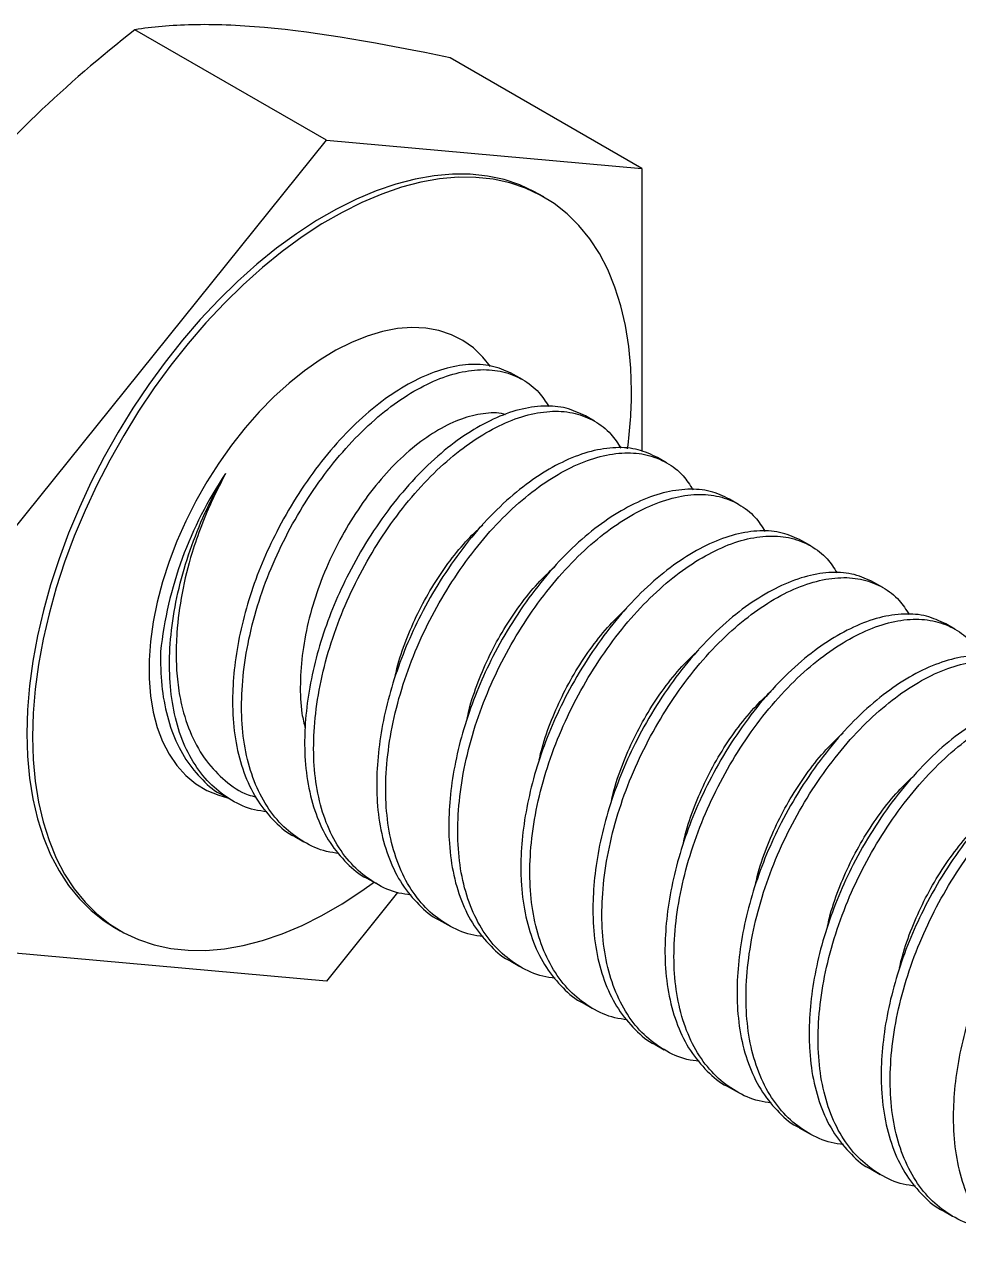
# Model space of a CAD drawing. Extents: x -3.5 to 15.6, y -13 to 0.
# Drawn here: x 1.429 to 1.887, y -6.135 to -5.533 of the extents above; entities that cross this region are included whole.
import ezdxf

# ---------------------------------------------------------------- set-up
doc = ezdxf.new("R2010")
doc.units = 0
doc.header["$LTSCALE"] = 0.5
doc.header["$MEASUREMENT"] = 0
doc.layers.add('Hardware', color=242, linetype='CONTINUOUS')

msp = doc.modelspace()

# ---------------------------------------------------------------- linework, layer by layer
at = {"layer": 'Hardware', "linetype": 'Continuous', "lineweight": 25, "transparency": 16777216}
for p, q in [((1.576807, -5.58931), (1.4829, -5.535111)), ((1.731487, -5.603175), (1.637579, -5.548977)), ((1.422128, -5.78172), (1.576807, -5.58931)), ((1.576807, -5.58931), (1.731487, -5.603175)), ((1.731487, -5.603175), (1.731487, -5.741945)), ((1.683448, -5.617193), (1.680686, -5.615599)), ((1.67299, -5.706772), (1.668571, -5.704222)), ((1.708346, -5.727178), (1.703926, -5.724627)), ((1.743701, -5.747583), (1.739282, -5.745032)), ((1.779056, -5.767988), (1.774637, -5.765437)), ((1.814412, -5.788393), (1.809992, -5.785842)), ((1.849767, -5.808798), (1.845348, -5.806248)), ((1.885122, -5.829203), (1.880703, -5.826653)), ((1.525927, -5.910545), (1.530346, -5.913095)), ((1.561282, -5.93095), (1.565701, -5.933501)), ((1.596637, -5.951355), (1.601057, -5.953906)), ((1.611727, -5.958424), (1.576807, -6.001862)), ((1.472929, -5.975573), (1.475691, -5.977167)), ((1.631993, -5.97176), (1.636412, -5.974311)), ((1.576807, -6.001862), (1.422128, -5.987996)), ((1.667348, -5.992165), (1.671767, -5.994716)), ((1.702703, -6.012571), (1.707123, -6.015121)), ((1.738059, -6.032976), (1.742478, -6.035526)), ((1.773414, -6.053381), (1.777833, -6.055932)), ((1.808769, -6.073786), (1.813189, -6.076337)), ((1.844125, -6.094191), (1.848544, -6.096742)), ((1.87948, -6.114596), (1.883899, -6.117147))]:
    msp.add_line(p, q, dxfattribs=at)
at = {"layer": 'Hardware', "linetype": 'Continuous', "lineweight": 25, "transparency": 16777216, "flags": 128}
for points in [[(1.680686, -5.615599), (1.678963, -5.614637), (1.67168, -5.611232), (1.663973, -5.608652), (1.655876, -5.606906), (1.647427, -5.606002), (1.638662, -5.605946), (1.629621, -5.606736), (1.620344, -5.60837), (1.610872, -5.61084), (1.601249, -5.614135), (1.591516, -5.618241), (1.581718, -5.623138), (1.571897, -5.628806), (1.562099, -5.635219), (1.552366, -5.642348), (1.542743, -5.650161), (1.533271, -5.658624), (1.523994, -5.667698), (1.514953, -5.677344), (1.506188, -5.687518), (1.497739, -5.698174), (1.489642, -5.709266), (1.481935, -5.720743), (1.474652, -5.732554), (1.467825, -5.744647), (1.461485, -5.756967), (1.455659, -5.76946), (1.450375, -5.782069), (1.445656, -5.794739), (1.441522, -5.807413), (1.437992, -5.820034), (1.435083, -5.832545), (1.432806, -5.844892), (1.431173, -5.857018), (1.43019, -5.86887), (1.429862, -5.880395), (1.43019, -5.89154), (1.431173, -5.902258), (1.432806, -5.912499), (1.435083, -5.922217), (1.437992, -5.931371), (1.441522, -5.939917), (1.445656, -5.947819), (1.450375, -5.955042), (1.455659, -5.961552), (1.461485, -5.96732), (1.467825, -5.972322), (1.472929, -5.975573)], [(1.726515, -5.712371), (1.726187, -5.701225), (1.725204, -5.690508), (1.723571, -5.680267), (1.721294, -5.670548), (1.718385, -5.661395), (1.714855, -5.652848), (1.710721, -5.644946), (1.706002, -5.637724), (1.700718, -5.631214), (1.694892, -5.625445), (1.688552, -5.620443), (1.681725, -5.616231), (1.674442, -5.612827), (1.666735, -5.610246), (1.658638, -5.6085), (1.650189, -5.607596), (1.641424, -5.60754), (1.632383, -5.60833), (1.623106, -5.609964), (1.613635, -5.612434), (1.604011, -5.615729), (1.594278, -5.619835), (1.58448, -5.624732), (1.574659, -5.6304), (1.564861, -5.636813), (1.555128, -5.643942), (1.545505, -5.651755), (1.536033, -5.660218), (1.526756, -5.669292), (1.517715, -5.678938), (1.50895, -5.689112), (1.500501, -5.699768), (1.492404, -5.71086), (1.484697, -5.722337), (1.477414, -5.734148), (1.470587, -5.746241), (1.464247, -5.758561), (1.458422, -5.771054), (1.453137, -5.783663), (1.448418, -5.796333), (1.444284, -5.809007), (1.440755, -5.821628), (1.437845, -5.834139), (1.435569, -5.846486), (1.433935, -5.858612), (1.432952, -5.870464), (1.432624, -5.881989), (1.432952, -5.893135), (1.433935, -5.903852), (1.435569, -5.914093), (1.437845, -5.923812), (1.440755, -5.932965), (1.444284, -5.941511), (1.448418, -5.949414), (1.453137, -5.956636), (1.458422, -5.963146), (1.464247, -5.968915), (1.470587, -5.973916), (1.477414, -5.978129), (1.484697, -5.981533), (1.492404, -5.984114), (1.500501, -5.98586), (1.50895, -5.986763), (1.517715, -5.98682), (1.526756, -5.986029), (1.536033, -5.984395), (1.545505, -5.981925), (1.555128, -5.97863), (1.564861, -5.974525), (1.574659, -5.969627), (1.58448, -5.963959), (1.594278, -5.957547), (1.600381, -5.953167)], [(1.657264, -5.700329), (1.65356, -5.695702), (1.648911, -5.691257), (1.643749, -5.687596), (1.638112, -5.684746), (1.632041, -5.682729), (1.625582, -5.681559), (1.618782, -5.681245), (1.611692, -5.681789), (1.604364, -5.683188), (1.596852, -5.685431), (1.589213, -5.688501), (1.581502, -5.692375), (1.573777, -5.697026), (1.566094, -5.702418), (1.558512, -5.708512), (1.551085, -5.715262), (1.543869, -5.722618), (1.536918, -5.730527), (1.530282, -5.738929), (1.524011, -5.747763), (1.518152, -5.756962), (1.512747, -5.766459), (1.507837, -5.776183), (1.503458, -5.786063), (1.499643, -5.796025), (1.496419, -5.805996), (1.493811, -5.815902), (1.491838, -5.825669), (1.490514, -5.835225), (1.48985, -5.844499), (1.48985, -5.853423), (1.490514, -5.86193), (1.491838, -5.869959), (1.493811, -5.877448), (1.496419, -5.884343), (1.499643, -5.890593), (1.503458, -5.896151), (1.507837, -5.900976), (1.512747, -5.905033), (1.518152, -5.908292), (1.524011, -5.910727), (1.528314, -5.911923)]]:
    msp.add_lwpolyline(points, dxfattribs=at)
at = {"layer": 'Hardware', "linetype": 'Continuous', "lineweight": 25, "transparency": 16777216}
for centre, radius, start, end in [((1.504693, -5.711692), 0.221823, 352.472412, 359.824685), ((1.686475, -5.860463), 0.192057, 145.928786, 173.936756)]:
    msp.add_arc(centre, radius, start, end, dxfattribs=at)
for points in [[(1.4829, -5.535111), (1.449162, -5.561719), (1.418097, -5.590562), (1.391744, -5.623343)], [(1.637579, -5.548977), (1.603841, -5.54184), (1.572777, -5.536433), (1.546424, -5.53407)]]:
    msp.add_open_spline(points, degree=3, dxfattribs=at)
for points, knots in [([(1.546424, -5.53407), (1.53986, -5.533482), (1.533594, -5.533079), (1.521815, -5.53264), (1.516274, -5.532599), (1.500566, -5.532951), (1.491313, -5.533814), (1.4829, -5.535111)], [0, 0, 0, 0, 0.25, 0.25, 0.5, 0.5, 1, 1, 1, 1]), ([(1.66857, -5.704224), (1.665479, -5.702773), (1.659233, -5.699841), (1.648166, -5.698935), (1.636132, -5.700704), (1.623454, -5.705332), (1.610506, -5.712543), (1.597555, -5.722236), (1.584884, -5.734332), (1.572826, -5.748555), (1.561841, -5.764378), (1.552585, -5.780611), (1.545047, -5.796845), (1.539155, -5.812879), (1.534699, -5.829157), (1.531824, -5.845216), (1.530697, -5.859259), (1.530833, -5.873267), (1.53252, -5.887165), (1.536671, -5.901475), (1.542922, -5.913957), (1.551279, -5.923727), (1.557517, -5.929353), (1.561277, -5.930945), (1.561283, -5.930948)], [0, 0, 0, 0, 0.0492868, 0.0995933, 0.1502194, 0.2005259, 0.2498974, 0.2992688, 0.3495753, 0.4002014, 0.4505079, 0.4998793, 0.5429159, 0.586723, 0.6308969, 0.6750128, 0.7186494, 0.7499334, 0.7993048, 0.8496113, 0.9002375, 0.950544, 0.9999154, 1, 1, 1, 1]), ([(1.583, -5.939255), (1.580952, -5.938986), (1.574662, -5.938158), (1.565472, -5.933831), (1.555574, -5.926511), (1.547375, -5.916445), (1.541082, -5.904043), (1.536941, -5.88971), (1.53502, -5.873901), (1.535245, -5.856849), (1.537583, -5.838768), (1.542047, -5.820142), (1.548454, -5.80168), (1.556601, -5.783866), (1.56626, -5.76693), (1.577245, -5.751105), (1.589303, -5.736882), (1.601975, -5.724786), (1.614925, -5.715094), (1.627875, -5.70788), (1.640547, -5.703262), (1.652602, -5.701457), (1.6636, -5.702499), (1.673219, -5.706392), (1.680885, -5.712134), (1.684411, -5.717629), (1.685953, -5.720034)], [0, 0, 0, 0, 0.0205307, 0.0630589, 0.1055871, 0.1489208, 0.1925298, 0.2358635, 0.2783917, 0.3209474, 0.3643093, 0.4079461, 0.4513062, 0.4937246, 0.5362528, 0.5795865, 0.6231955, 0.6665292, 0.7090574, 0.7515856, 0.7949193, 0.8385283, 0.881862, 0.9243903, 0.9669185, 1, 1, 1, 1]), ([(1.66463, -5.724041), (1.664351, -5.723939), (1.661143, -5.722763), (1.65388, -5.723212), (1.643141, -5.72568), (1.6318, -5.731083), (1.620237, -5.739028), (1.60893, -5.749324), (1.598327, -5.761756), (1.588689, -5.775781), (1.580234, -5.791093), (1.573243, -5.807202), (1.568114, -5.82376), (1.564882, -5.840186), (1.56379, -5.855952), (1.564185, -5.868752), (1.565849, -5.875595), (1.566442, -5.878032)], [0, 0, 0, 0, 0.0073029, 0.0840455, 0.1588507, 0.2336557, 0.3083975, 0.3831252, 0.4565504, 0.5299757, 0.6027014, 0.6754139, 0.7474584, 0.8195033, 0.8902002, 0.960894, 1, 1, 1, 1]), ([(1.703925, -5.724629), (1.700834, -5.723178), (1.694588, -5.720246), (1.683522, -5.71934), (1.671487, -5.721109), (1.65881, -5.725737), (1.645861, -5.732948), (1.632911, -5.742641), (1.620239, -5.754737), (1.608181, -5.76896), (1.597196, -5.784784), (1.58794, -5.801016), (1.580402, -5.81725), (1.57451, -5.833284), (1.570054, -5.849562), (1.56718, -5.865621), (1.566052, -5.879664), (1.566188, -5.893672), (1.567875, -5.907571), (1.572027, -5.92188), (1.578278, -5.934363), (1.586634, -5.944132), (1.592873, -5.949758), (1.596632, -5.95135), (1.596638, -5.951353)], [0, 0, 0, 0, 0.0492868, 0.0995933, 0.1502194, 0.2005259, 0.2498974, 0.2992688, 0.3495753, 0.4002014, 0.4505079, 0.4998793, 0.5429159, 0.586723, 0.6308969, 0.6750128, 0.7186494, 0.7499334, 0.7993048, 0.8496113, 0.9002375, 0.950544, 0.9999154, 1, 1, 1, 1]), ([(1.618355, -5.95966), (1.616307, -5.959391), (1.610017, -5.958563), (1.600827, -5.954236), (1.59093, -5.946916), (1.582731, -5.93685), (1.576437, -5.924448), (1.572296, -5.910115), (1.570375, -5.894306), (1.5706, -5.877254), (1.572938, -5.859173), (1.577403, -5.840547), (1.58381, -5.822085), (1.591957, -5.804271), (1.601616, -5.787335), (1.612601, -5.77151), (1.624659, -5.757287), (1.63733, -5.745192), (1.65028, -5.7355), (1.66323, -5.728285), (1.675903, -5.723668), (1.687957, -5.721862), (1.698955, -5.722904), (1.708574, -5.726798), (1.71624, -5.732539), (1.719766, -5.738034), (1.721309, -5.740439)], [0, 0, 0, 0, 0.0205307, 0.0630589, 0.1055871, 0.1489208, 0.1925298, 0.2358635, 0.2783917, 0.3209474, 0.3643093, 0.4079461, 0.4513062, 0.4937246, 0.5362528, 0.5795865, 0.6231955, 0.6665292, 0.7090574, 0.7515856, 0.7949193, 0.8385283, 0.881862, 0.9243903, 0.9669185, 1, 1, 1, 1]), ([(1.73928, -5.745034), (1.736189, -5.743583), (1.729944, -5.740652), (1.718877, -5.739746), (1.706843, -5.741514), (1.694165, -5.746142), (1.681217, -5.753354), (1.668266, -5.763046), (1.655595, -5.775142), (1.643537, -5.789365), (1.632551, -5.805189), (1.623295, -5.821421), (1.615758, -5.837656), (1.609865, -5.853689), (1.605409, -5.869967), (1.602535, -5.886026), (1.601407, -5.900069), (1.601543, -5.914077), (1.60323, -5.927976), (1.607382, -5.942285), (1.613633, -5.954768), (1.62199, -5.964537), (1.628228, -5.970163), (1.631987, -5.971755), (1.631994, -5.971758)], [0, 0, 0, 0, 0.0492868, 0.0995933, 0.1502194, 0.2005259, 0.2498974, 0.2992688, 0.3495753, 0.4002014, 0.4505079, 0.4998793, 0.5429159, 0.586723, 0.6308969, 0.6750128, 0.7186494, 0.7499334, 0.7993048, 0.8496113, 0.9002375, 0.950544, 0.9999154, 1, 1, 1, 1]), ([(1.653711, -5.980066), (1.651663, -5.979796), (1.645373, -5.978968), (1.636182, -5.974642), (1.626285, -5.967321), (1.618086, -5.957255), (1.611793, -5.944853), (1.607652, -5.93052), (1.60573, -5.914711), (1.605955, -5.897659), (1.608294, -5.879578), (1.612758, -5.860953), (1.619165, -5.842491), (1.627312, -5.824676), (1.636971, -5.80774), (1.647956, -5.791915), (1.660014, -5.777693), (1.672685, -5.765597), (1.685636, -5.755905), (1.698586, -5.74869), (1.711258, -5.744073), (1.723313, -5.742267), (1.734311, -5.74331), (1.74393, -5.747203), (1.751595, -5.752945), (1.755121, -5.75844), (1.756664, -5.760844)], [0, 0, 0, 0, 0.0205307, 0.0630589, 0.1055871, 0.1489208, 0.1925298, 0.2358635, 0.2783917, 0.3209474, 0.3643093, 0.4079461, 0.4513062, 0.4937246, 0.5362528, 0.5795865, 0.6231955, 0.6665292, 0.7090574, 0.7515856, 0.7949193, 0.8385283, 0.881862, 0.9243903, 0.9669185, 1, 1, 1, 1]), ([(1.547645, -5.91885), (1.545597, -5.91858), (1.539307, -5.917753), (1.530116, -5.913426), (1.520219, -5.906105), (1.51202, -5.896039), (1.505727, -5.883638), (1.501586, -5.869305), (1.499664, -5.853496), (1.499889, -5.836443), (1.502228, -5.818364), (1.506689, -5.799734), (1.513112, -5.781287), (1.520219, -5.765588), (1.525381, -5.756427), (1.527387, -5.752869)], [0, 0, 0, 0, 0.0394311, 0.1211105, 0.20279, 0.2860163, 0.3697716, 0.4529979, 0.5346774, 0.6164096, 0.6996901, 0.7834987, 0.8667758, 0.9482442, 1, 1, 1, 1]), ([(1.527387, -5.752869), (1.525219, -5.757029), (1.520876, -5.765362), (1.515383, -5.778397), (1.510017, -5.793813), (1.50564, -5.81156), (1.503344, -5.828911), (1.502945, -5.843432), (1.503685, -5.855279), (1.505853, -5.868229), (1.510269, -5.881536), (1.517503, -5.894197), (1.526992, -5.903862), (1.535332, -5.909737), (1.540991, -5.91126), (1.542325, -5.911619)], [0, 0, 0, 0, 0.0656542, 0.131516, 0.197161, 0.2950932, 0.3930255, 0.4578814, 0.522943, 0.5877879, 0.6841986, 0.7806095, 0.8756564, 0.9706969, 1, 1, 1, 1]), ([(1.774636, -5.76544), (1.771545, -5.763989), (1.765299, -5.761057), (1.754232, -5.760151), (1.742198, -5.76192), (1.72952, -5.766547), (1.716572, -5.773759), (1.703621, -5.783451), (1.69095, -5.795547), (1.678892, -5.80977), (1.667907, -5.825594), (1.658651, -5.841826), (1.651113, -5.858061), (1.645221, -5.874094), (1.640765, -5.890372), (1.637891, -5.906431), (1.636763, -5.920474), (1.636899, -5.934482), (1.638586, -5.948381), (1.642737, -5.96269), (1.648988, -5.975173), (1.657345, -5.984942), (1.663583, -5.990568), (1.667343, -5.99216), (1.667349, -5.992163)], [0, 0, 0, 0, 0.0492868, 0.0995933, 0.1502194, 0.2005259, 0.2498974, 0.2992688, 0.3495753, 0.4002014, 0.4505079, 0.4998793, 0.5429159, 0.586723, 0.6308969, 0.6750128, 0.7186494, 0.7499334, 0.7993048, 0.8496113, 0.9002375, 0.950544, 0.9999154, 1, 1, 1, 1]), ([(1.689066, -6.000471), (1.687018, -6.000201), (1.680728, -5.999373), (1.671538, -5.995047), (1.66164, -5.987726), (1.653441, -5.97766), (1.647148, -5.965258), (1.643007, -5.950926), (1.641086, -5.935116), (1.641311, -5.918064), (1.643649, -5.899984), (1.648113, -5.881358), (1.654521, -5.862896), (1.662667, -5.845081), (1.672326, -5.828145), (1.683311, -5.812321), (1.695369, -5.798098), (1.708041, -5.786002), (1.720991, -5.77631), (1.733941, -5.769096), (1.746613, -5.764478), (1.758668, -5.762672), (1.769666, -5.763715), (1.779285, -5.767608), (1.786951, -5.77335), (1.790477, -5.778845), (1.792019, -5.781249)], [0, 0, 0, 0, 0.0205307, 0.0630589, 0.1055871, 0.1489208, 0.1925298, 0.2358635, 0.2783917, 0.3209474, 0.3643093, 0.4079461, 0.4513062, 0.4937246, 0.5362528, 0.5795865, 0.6231955, 0.6665292, 0.7090574, 0.7515856, 0.7949193, 0.8385283, 0.881862, 0.9243903, 0.9669185, 1, 1, 1, 1]), ([(1.610559, -5.852487), (1.61084, -5.851145), (1.612085, -5.845196), (1.615766, -5.834675), (1.621492, -5.82136), (1.628449, -5.808675), (1.636345, -5.796859), (1.644771, -5.786374), (1.650695, -5.780752), (1.653519, -5.778072)], [0, 0, 0, 0, 0.0471346, 0.2090283, 0.3678932, 0.5267581, 0.6886518, 0.8515813, 1, 1, 1, 1]), ([(1.809991, -5.785845), (1.8069, -5.784394), (1.800654, -5.781462), (1.789588, -5.780556), (1.777553, -5.782325), (1.764876, -5.786952), (1.751927, -5.794164), (1.738977, -5.803857), (1.726305, -5.815952), (1.714247, -5.830175), (1.703262, -5.845999), (1.694006, -5.862232), (1.686468, -5.878466), (1.680576, -5.894499), (1.67612, -5.910777), (1.673246, -5.926836), (1.672118, -5.940879), (1.672254, -5.954887), (1.673941, -5.968786), (1.678093, -5.983096), (1.684344, -5.995578), (1.6927, -6.005348), (1.698939, -6.010973), (1.702698, -6.012566), (1.702704, -6.012568)], [0, 0, 0, 0, 0.0492868, 0.0995933, 0.1502194, 0.2005259, 0.2498974, 0.2992688, 0.3495753, 0.4002014, 0.4505079, 0.4998793, 0.5429159, 0.586723, 0.6308969, 0.6750128, 0.7186494, 0.7499334, 0.7993048, 0.8496113, 0.9002375, 0.950544, 0.9999154, 1, 1, 1, 1]), ([(1.724421, -6.020876), (1.722373, -6.020606), (1.716083, -6.019778), (1.706893, -6.015452), (1.696996, -6.008131), (1.688797, -5.998065), (1.682503, -5.985664), (1.678363, -5.971331), (1.676441, -5.955522), (1.676666, -5.938469), (1.679004, -5.920389), (1.683469, -5.901763), (1.689876, -5.883301), (1.698023, -5.865487), (1.707682, -5.84855), (1.718667, -5.832726), (1.730725, -5.818503), (1.743396, -5.806407), (1.756346, -5.796715), (1.769296, -5.789501), (1.781969, -5.784883), (1.794023, -5.783078), (1.805021, -5.78412), (1.81464, -5.788013), (1.822306, -5.793755), (1.825832, -5.79925), (1.827375, -5.801654)], [0, 0, 0, 0, 0.0205307, 0.0630589, 0.1055871, 0.1489208, 0.1925298, 0.2358635, 0.2783917, 0.3209474, 0.3643093, 0.4079461, 0.4513062, 0.4937246, 0.5362528, 0.5795865, 0.6231955, 0.6665292, 0.7090574, 0.7515856, 0.7949193, 0.8385283, 0.881862, 0.9243903, 0.9669185, 1, 1, 1, 1]), ([(1.645915, -5.872892), (1.646195, -5.871551), (1.647441, -5.865602), (1.651122, -5.85508), (1.656847, -5.841765), (1.663805, -5.82908), (1.6717, -5.817264), (1.680126, -5.806779), (1.686051, -5.801157), (1.688875, -5.798477)], [0, 0, 0, 0, 0.0471346, 0.2090283, 0.3678932, 0.5267581, 0.6886518, 0.8515813, 1, 1, 1, 1]), ([(1.845346, -5.80625), (1.842256, -5.804799), (1.83601, -5.801867), (1.824943, -5.800961), (1.812909, -5.80273), (1.800231, -5.807357), (1.787283, -5.814569), (1.774332, -5.824262), (1.761661, -5.836357), (1.749603, -5.85058), (1.738617, -5.866404), (1.729361, -5.882637), (1.721824, -5.898871), (1.715931, -5.914904), (1.711475, -5.931182), (1.708601, -5.947242), (1.707473, -5.961285), (1.707609, -5.975293), (1.709297, -5.989191), (1.713448, -6.003501), (1.719699, -6.015983), (1.728056, -6.025753), (1.734294, -6.031379), (1.738053, -6.032971), (1.73806, -6.032973)], [0, 0, 0, 0, 0.0492868, 0.0995933, 0.1502194, 0.2005259, 0.2498974, 0.2992688, 0.3495753, 0.4002014, 0.4505079, 0.4998793, 0.5429159, 0.586723, 0.6308969, 0.6750128, 0.7186494, 0.7499334, 0.7993048, 0.8496113, 0.9002375, 0.950544, 0.9999154, 1, 1, 1, 1]), ([(1.759777, -6.041281), (1.757729, -6.041011), (1.751439, -6.040184), (1.742248, -6.035857), (1.732351, -6.028536), (1.724152, -6.01847), (1.717859, -6.006069), (1.713718, -5.991736), (1.711796, -5.975927), (1.712022, -5.958874), (1.71436, -5.940794), (1.718824, -5.922168), (1.725231, -5.903706), (1.733378, -5.885892), (1.743037, -5.868955), (1.754022, -5.853131), (1.76608, -5.838908), (1.778752, -5.826812), (1.791702, -5.81712), (1.804652, -5.809906), (1.817324, -5.805288), (1.829379, -5.803483), (1.840377, -5.804525), (1.849996, -5.808418), (1.857661, -5.81416), (1.861187, -5.819655), (1.86273, -5.822059)], [0, 0, 0, 0, 0.0205307, 0.0630589, 0.1055871, 0.1489208, 0.1925298, 0.2358635, 0.2783917, 0.3209474, 0.3643093, 0.4079461, 0.4513062, 0.4937246, 0.5362528, 0.5795865, 0.6231955, 0.6665292, 0.7090574, 0.7515856, 0.7949193, 0.8385283, 0.881862, 0.9243903, 0.9669185, 1, 1, 1, 1]), ([(1.68127, -5.893297), (1.681551, -5.891956), (1.682796, -5.886007), (1.686477, -5.875485), (1.692203, -5.86217), (1.69916, -5.849485), (1.707056, -5.83767), (1.715481, -5.827184), (1.721406, -5.821562), (1.72423, -5.818882)], [0, 0, 0, 0, 0.0471346, 0.2090283, 0.3678932, 0.5267581, 0.6886518, 0.8515813, 1, 1, 1, 1]), ([(1.880702, -5.826655), (1.877611, -5.825204), (1.871365, -5.822272), (1.860299, -5.821366), (1.848264, -5.823135), (1.835586, -5.827762), (1.822638, -5.834974), (1.809687, -5.844667), (1.797016, -5.856763), (1.784958, -5.870986), (1.773973, -5.886809), (1.764717, -5.903042), (1.757179, -5.919276), (1.751287, -5.93531), (1.746831, -5.951588), (1.743957, -5.967647), (1.742829, -5.98169), (1.742965, -5.995698), (1.744652, -6.009596), (1.748803, -6.023906), (1.755054, -6.036388), (1.763411, -6.046158), (1.769649, -6.051784), (1.773409, -6.053376), (1.773415, -6.053379)], [0, 0, 0, 0, 0.0492868, 0.0995933, 0.1502194, 0.2005259, 0.2498974, 0.2992688, 0.3495753, 0.4002014, 0.4505079, 0.4998793, 0.5429159, 0.586723, 0.6308969, 0.6750128, 0.7186494, 0.7499334, 0.7993048, 0.8496113, 0.9002375, 0.950544, 0.9999154, 1, 1, 1, 1]), ([(1.795132, -6.061686), (1.793084, -6.061417), (1.786794, -6.060589), (1.777604, -6.056262), (1.767706, -6.048942), (1.759507, -6.038876), (1.753214, -6.026474), (1.749073, -6.012141), (1.747152, -5.996332), (1.747377, -5.97928), (1.749715, -5.961199), (1.754179, -5.942573), (1.760587, -5.924111), (1.768733, -5.906297), (1.778392, -5.889361), (1.789377, -5.873536), (1.801435, -5.859313), (1.814107, -5.847217), (1.827057, -5.837525), (1.840007, -5.830311), (1.852679, -5.825693), (1.864734, -5.823888), (1.875732, -5.82493), (1.885351, -5.828823), (1.893017, -5.834565), (1.896543, -5.84006), (1.898085, -5.842465)], [0, 0, 0, 0, 0.0205307, 0.0630589, 0.1055871, 0.1489208, 0.1925298, 0.2358635, 0.2783917, 0.3209474, 0.3643093, 0.4079461, 0.4513062, 0.4937246, 0.5362528, 0.5795865, 0.6231955, 0.6665292, 0.7090574, 0.7515856, 0.7949193, 0.8385283, 0.881862, 0.9243903, 0.9669185, 1, 1, 1, 1]), ([(1.495493, -5.840177), (1.495471, -5.843731), (1.495416, -5.852892), (1.497184, -5.86675), (1.501311, -5.881073), (1.507568, -5.893552), (1.515923, -5.903322), (1.522162, -5.908948), (1.525921, -5.91054), (1.525928, -5.910542)], [0, 0, 0, 0, 0.1111921, 0.2866723, 0.4654758, 0.6454155, 0.8242191, 0.9996992, 1, 1, 1, 1]), ([(1.716625, -5.913702), (1.716906, -5.912361), (1.718151, -5.906412), (1.721832, -5.89589), (1.727558, -5.882576), (1.734515, -5.86989), (1.742411, -5.858075), (1.750837, -5.847589), (1.756761, -5.841967), (1.759585, -5.839287)], [0, 0, 0, 0, 0.0471346, 0.2090283, 0.3678932, 0.5267581, 0.6886518, 0.8515813, 1, 1, 1, 1]), ([(1.916057, -5.84706), (1.912966, -5.845609), (1.90672, -5.842677), (1.895654, -5.841771), (1.883619, -5.84354), (1.870942, -5.848168), (1.857993, -5.855379), (1.845043, -5.865072), (1.832371, -5.877168), (1.820313, -5.891391), (1.809328, -5.907215), (1.800072, -5.923447), (1.792534, -5.939681), (1.786642, -5.955715), (1.782186, -5.971993), (1.779312, -5.988052), (1.778184, -6.002095), (1.77832, -6.016103), (1.780007, -6.030001), (1.784159, -6.044311), (1.79041, -6.056794), (1.798766, -6.066563), (1.805005, -6.072189), (1.808764, -6.073781), (1.80877, -6.073784)], [0, 0, 0, 0, 0.0492868, 0.0995933, 0.1502194, 0.2005259, 0.2498974, 0.2992688, 0.3495753, 0.4002014, 0.4505079, 0.4998793, 0.5429159, 0.586723, 0.6308969, 0.6750128, 0.7186494, 0.7499334, 0.7993048, 0.8496113, 0.9002375, 0.950544, 0.9999154, 1, 1, 1, 1]), ([(1.830487, -6.082091), (1.828439, -6.081822), (1.822149, -6.080994), (1.812959, -6.076667), (1.803062, -6.069347), (1.794863, -6.059281), (1.788569, -6.046879), (1.784429, -6.032546), (1.782507, -6.016737), (1.782732, -5.999685), (1.78507, -5.981604), (1.789535, -5.962978), (1.795942, -5.944516), (1.804089, -5.926702), (1.813748, -5.909766), (1.824733, -5.893941), (1.836791, -5.879718), (1.849462, -5.867623), (1.862412, -5.857931), (1.875362, -5.850716), (1.888035, -5.846099), (1.900089, -5.844293), (1.911087, -5.845335), (1.920706, -5.849229), (1.928372, -5.85497), (1.931898, -5.860465), (1.933441, -5.86287)], [0, 0, 0, 0, 0.0205307, 0.0630589, 0.1055871, 0.1489208, 0.1925298, 0.2358635, 0.2783917, 0.3209474, 0.3643093, 0.4079461, 0.4513062, 0.4937246, 0.5362528, 0.5795865, 0.6231955, 0.6665292, 0.7090574, 0.7515856, 0.7949193, 0.8385283, 0.881862, 0.9243903, 0.9669185, 1, 1, 1, 1]), ([(1.751981, -5.934108), (1.752261, -5.932766), (1.753507, -5.926817), (1.757188, -5.916295), (1.762913, -5.902981), (1.769871, -5.890296), (1.777766, -5.87848), (1.786192, -5.867994), (1.792117, -5.862372), (1.794941, -5.859692)], [0, 0, 0, 0, 0.0471346, 0.2090283, 0.3678932, 0.5267581, 0.6886518, 0.8515813, 1, 1, 1, 1]), ([(1.951412, -5.867465), (1.948322, -5.866014), (1.942076, -5.863083), (1.931009, -5.862177), (1.918975, -5.863945), (1.906297, -5.868573), (1.893349, -5.875785), (1.880398, -5.885477), (1.867727, -5.897573), (1.855669, -5.911796), (1.844683, -5.92762), (1.835427, -5.943852), (1.82789, -5.960087), (1.821997, -5.97612), (1.817541, -5.992398), (1.814667, -6.008457), (1.813539, -6.0225), (1.813676, -6.036508), (1.815363, -6.050407), (1.819514, -6.064716), (1.825765, -6.077199), (1.834122, -6.086968), (1.84036, -6.092594), (1.844119, -6.094186), (1.844126, -6.094189)], [0, 0, 0, 0, 0.0492868, 0.0995933, 0.1502194, 0.2005259, 0.2498974, 0.2992688, 0.3495753, 0.4002014, 0.4505079, 0.4998793, 0.5429159, 0.586723, 0.6308969, 0.6750128, 0.7186494, 0.7499334, 0.7993048, 0.8496113, 0.9002375, 0.950544, 0.9999154, 1, 1, 1, 1]), ([(1.865843, -6.102496), (1.863795, -6.102227), (1.857505, -6.101399), (1.848314, -6.097073), (1.838417, -6.089752), (1.830218, -6.079686), (1.823925, -6.067284), (1.819784, -6.052951), (1.817862, -6.037142), (1.818088, -6.02009), (1.820426, -6.002009), (1.82489, -5.983383), (1.831297, -5.964922), (1.839444, -5.947107), (1.849103, -5.930171), (1.860088, -5.914346), (1.872146, -5.900124), (1.884818, -5.888028), (1.897768, -5.878336), (1.910718, -5.871121), (1.92339, -5.866504), (1.935445, -5.864698), (1.946443, -5.865741), (1.956062, -5.869634), (1.963727, -5.875376), (1.967253, -5.880871), (1.968796, -5.883275)], [0, 0, 0, 0, 0.0205307, 0.0630589, 0.1055871, 0.1489208, 0.1925298, 0.2358635, 0.2783917, 0.3209474, 0.3643093, 0.4079461, 0.4513062, 0.4937246, 0.5362528, 0.5795865, 0.6231955, 0.6665292, 0.7090574, 0.7515856, 0.7949193, 0.8385283, 0.881862, 0.9243903, 0.9669185, 1, 1, 1, 1]), ([(1.787336, -5.954513), (1.787617, -5.953171), (1.788862, -5.947222), (1.792543, -5.9367), (1.798269, -5.923386), (1.805226, -5.910701), (1.813122, -5.898885), (1.821547, -5.8884), (1.827472, -5.882778), (1.830296, -5.880098)], [0, 0, 0, 0, 0.0471346, 0.2090283, 0.3678932, 0.5267581, 0.6886518, 0.8515813, 1, 1, 1, 1]), ([(1.986768, -5.88787), (1.983677, -5.88642), (1.977431, -5.883488), (1.966365, -5.882582), (1.95433, -5.88435), (1.941652, -5.888978), (1.928704, -5.89619), (1.915753, -5.905882), (1.903082, -5.917978), (1.891024, -5.932201), (1.880039, -5.948025), (1.870783, -5.964257), (1.863245, -5.980492), (1.857353, -5.996525), (1.852897, -6.012803), (1.850023, -6.028862), (1.848895, -6.042905), (1.849031, -6.056913), (1.850718, -6.070812), (1.854869, -6.085121), (1.86112, -6.097604), (1.869477, -6.107373), (1.875715, -6.112999), (1.879475, -6.114591), (1.879481, -6.114594)], [0, 0, 0, 0, 0.0492868, 0.0995933, 0.1502194, 0.2005259, 0.2498974, 0.2992688, 0.3495753, 0.4002014, 0.4505079, 0.4998793, 0.5429159, 0.586723, 0.6308969, 0.6750128, 0.7186494, 0.7499334, 0.7993048, 0.8496113, 0.9002375, 0.950544, 0.9999154, 1, 1, 1, 1]), ([(1.901198, -6.122902), (1.89915, -6.122632), (1.89286, -6.121804), (1.88367, -6.117478), (1.873772, -6.110157), (1.865573, -6.100091), (1.85928, -6.087689), (1.855139, -6.073357), (1.853218, -6.057547), (1.853443, -6.040495), (1.855781, -6.022415), (1.860245, -6.003789), (1.866653, -5.985327), (1.874799, -5.967512), (1.884458, -5.950576), (1.895443, -5.934752), (1.907501, -5.920529), (1.920173, -5.908433), (1.933123, -5.898741), (1.946073, -5.891527), (1.958745, -5.886909), (1.9708, -5.885103), (1.981798, -5.886146), (1.991417, -5.890039), (1.999083, -5.895781), (2.002609, -5.901276), (2.004151, -5.90368)], [0, 0, 0, 0, 0.0205307, 0.0630589, 0.1055871, 0.1489208, 0.1925298, 0.2358635, 0.2783917, 0.3209474, 0.3643093, 0.4079461, 0.4513062, 0.4937246, 0.5362528, 0.5795865, 0.6231955, 0.6665292, 0.7090574, 0.7515856, 0.7949193, 0.8385283, 0.881862, 0.9243903, 0.9669185, 1, 1, 1, 1]), ([(1.822691, -5.974918), (1.822972, -5.973576), (1.824217, -5.967627), (1.827898, -5.957106), (1.833624, -5.943791), (1.840581, -5.931106), (1.848477, -5.91929), (1.856903, -5.908805), (1.862827, -5.903183), (1.865652, -5.900503)], [0, 0, 0, 0, 0.04713461, 0.20902834, 0.36789322, 0.5267581, 0.68865183, 0.8515813, 1, 1, 1, 1]), ([(2.022123, -5.908276), (2.019032, -5.906825), (2.012786, -5.903893), (2.00172, -5.902987), (1.989685, -5.904756), (1.977008, -5.909383), (1.964059, -5.916595), (1.951109, -5.926288), (1.938437, -5.938383), (1.926379, -5.952606), (1.915394, -5.96843), (1.906138, -5.984663), (1.8986, -6.000897), (1.892708, -6.01693), (1.888252, -6.033208), (1.885378, -6.049267), (1.88425, -6.06331), (1.884386, -6.077318), (1.886073, -6.091217), (1.890225, -6.105527), (1.896476, -6.118009), (1.904832, -6.127779), (1.911071, -6.133404), (1.91483, -6.134997), (1.914836, -6.134999)], [0, 0, 0, 0, 0.0492868, 0.0995933, 0.1502194, 0.2005259, 0.2498974, 0.2992688, 0.3495753, 0.4002014, 0.4505079, 0.4998793, 0.5429159, 0.586723, 0.6308969, 0.6750128, 0.7186494, 0.7499334, 0.7993048, 0.8496113, 0.9002375, 0.950544, 0.9999154, 1, 1, 1, 1]), ([(1.858047, -5.995323), (1.858327, -5.993982), (1.859573, -5.988033), (1.863254, -5.977511), (1.868979, -5.964196), (1.875937, -5.951511), (1.883832, -5.939695), (1.892258, -5.92921), (1.898183, -5.923588), (1.901007, -5.920908)], [0, 0, 0, 0, 0.0471346, 0.2090283, 0.3678932, 0.5267581, 0.6886518, 0.8515813, 1, 1, 1, 1])]:
    msp.add_open_spline(points, degree=3, knots=knots, dxfattribs=at)

doc.saveas('drawing.dxf')
